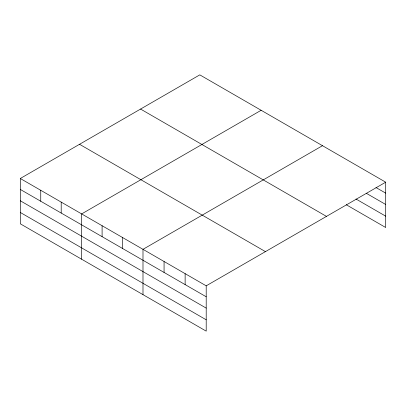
<?xml version="1.0" encoding="UTF-8"?>
<svg xmlns="http://www.w3.org/2000/svg" width="406" height="406" viewBox="0 0 406 406"><rect width="100%" height="100%" fill="white"/><g stroke="black" fill="none" stroke-linecap="round" stroke-linejoin="round"><path stroke-width="0.61" d="M20.3 178.493L206.202 285.824L206.202 331.139L20.3 223.807L20.3 178.493L199.798 74.861L385.7 182.192L385.7 227.507L346.262 204.741M261.144 110.28L81.647 213.911L81.647 259.226M322.491 145.698L142.993 249.33L142.993 294.644M206.202 285.824L385.7 182.192M375.976 187.521L385.7 193.134M366.253 193.251L385.7 204.477M355.986 199.011L385.7 216.165M140.562 109.062L326.465 216.388M79.535 144.292L265.438 251.624M20.3 189.435L206.202 296.766M20.3 200.777L206.202 308.108M20.3 212.465L206.202 319.796M185.131 273.659L185.131 284.601M164.065 261.494L164.065 272.436M122.546 237.525L122.546 248.467M102.099 225.716L102.099 236.662M61.199 202.107L61.199 213.048M40.747 190.297L40.747 201.244"/></g></svg>
